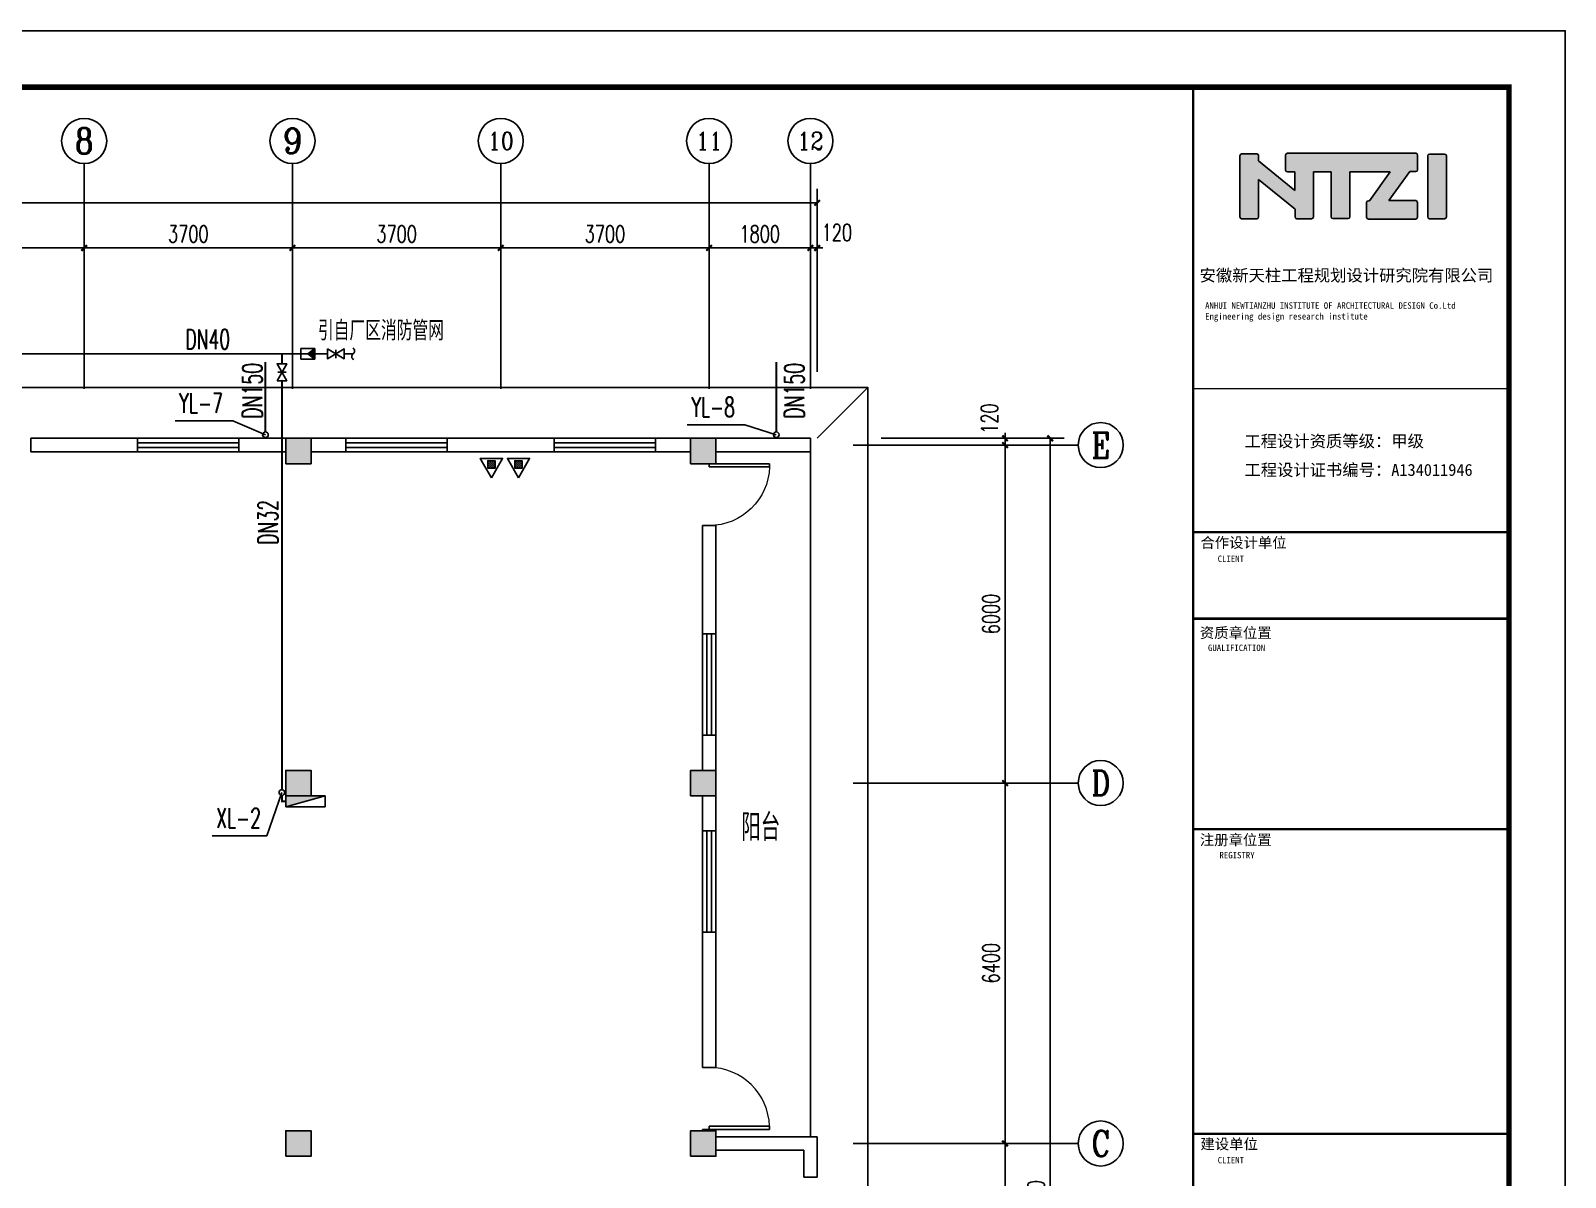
# Model space of a CAD drawing. Extents: x 343352 to 417652, y 770641 to 1036530.
# Drawn here: x 375494 to 402752, y 880624 to 900981 of the extents above; entities that cross this region are included whole.
import ezdxf
from ezdxf.enums import TextEntityAlignment as Align

# ---------------------------------------------------------------- set-up
doc = ezdxf.new("R2010")
doc.units = 0
doc.header["$LTSCALE"] = 1000
doc.header["$MEASUREMENT"] = 0
doc.linetypes.add('CENTER2', pattern=[1.125, 0.75, -0.125, 0.125, -0.125])
doc.linetypes.add('PHANTOM2', pattern=[1.25, 0.625, -0.125, 0.125, -0.125, 0.125, -0.125])
for name, color, linetype in [('AXIS', 3, 'Continuous'), ('AXIS_TEXT', 7, 'Continuous'), ('COLUMN', 9, 'Continuous'), ('DIM_消防', 3, 'Continuous'), ('DIM_雨水', 3, 'Continuous'), ('EQUIP_消火栓', 7, 'Continuous'), ('EQUIP_消防', 7, 'Continuous'), ('PIPE-雨水', 4, 'CENTER2'), ('PUB_HATCH', 8, 'Continuous'), ('PUB_TEXT', 7, 'Continuous'), ('PUB_TITLE', 4, 'Continuous'), ('TEXT_消防', 7, 'Continuous'), ('TWT_TEXT', 7, 'Continuous'), ('VALVE_消防', 7, 'Continuous'), ('VPIPE-消防', 1, 'Continuous'), ('VPIPE-雨水', 4, 'Continuous'), ('WALL', 9, 'Continuous'), ('WINDOW', 4, 'Continuous')]:
    doc.layers.add(name, color=color, linetype=linetype)
doc.layers.add('PIPE-消防', color=1, linetype='PHANTOM2', lineweight=50)
doc.styles.add('_TCH_AXIS', font='COMPLEX', dxfattribs={"bigfont": 'GBCBIG'})
doc.styles.add('_TCH_DIM_T3', font='SIMPLEX', dxfattribs={"width": 0.705882, "bigfont": 'GBCBIG'})
doc.styles.add('_TWT_PIPEDN', font='SIMPLEX', dxfattribs={"width": 0.8, "height": 3.5, "bigfont": 'HZTXT'})
doc.styles.add('_TWT_SERIAL', font='COMPLEX', dxfattribs={"width": 0.8, "height": 3.5, "bigfont": 'HZTXT'})
doc.styles.add('COMPLEX', font='COMPLEX')
doc.styles.add('hztxt', font='SIMPLEX', dxfattribs={"width": 0.8, "height": 3.5, "bigfont": 'HZTXT'})
doc.styles.get("Standard").update_dxf_attribs({"font": 'gbenor.shx', "bigfont": 'gbcbig.shx'})
doc.styles.add('TQ', font='')
doc.styles.get('TQ').set_extended_font_data('SimSun')
doc.dimstyles.new('_TCH_ARCH&&100', dxfattribs={"dimtxt": 297.5, "dimasz": 100, "dimexe": 250, "dimexo": 300, "dimgap": 100, "dimtad": 1, "dimdec": 0, "dimzin": 0, "dimdsep": 46, "dimtxsty": '_TCH_DIM_T3', "dimblk": 'ARCHTICK', "dimcen": 0.09, "dimclrt": 7, "dimazin": 2, "dimtfac": 1, "dimtdec": 0, "dimtix": 1, "dimtmove": 2, "dimatfit": 3, "dimfxl": 0, "dimtolj": 1, "dimtzin": 0, "dimarcsym": 0})

# ---------------------------------------------------------------- blocks, each defined once
blk = doc.blocks.new('$VALVE$00000761')
blk.add_hatch(color=256).paths.add_polyline_path([(79, 153), (0, 257), (-80, 153)])
for p, q in [((-80, 361), (-80, 153)), ((-80, 361), (79, 361)), ((0, 257), (-80, 153)), ((0, 257), (79, 153)), ((79, 153), (79, 361)), ((-80, 153), (79, 153))]:
    blk.add_line(p, q)
at = {"const_width": 15}
blk.add_lwpolyline([(0, 153), (0, 0)], dxfattribs=at)
blk = doc.blocks.new('_ArchTick')
at = {"color": 0, "linetype": 'ByBlock', "const_width": 0.4}
blk.add_lwpolyline([(-0.5, -0.5), (0.5, 0.5)], dxfattribs=at)
blk = doc.blocks.new('*D168')
at = {"layer": 'AXIS', "color": 0, "lineweight": -2}
for p, q in [((390601, 881224), (393051, 881224)), ((392801, 874624), (392801, 881224)), ((390601, 874624), (393051, 874624))]:
    blk.add_line(p, q, dxfattribs=at)
at = {"layer": 'Defpoints', "color": 0}
for p in [(390301, 881224), (392801, 881224), (390301, 874624)]:
    blk.add_point(p, dxfattribs=at)
at = {"layer": 'AXIS', "color": 0, "lineweight": -2, "xscale": 100, "yscale": 100, "zscale": 100}
for p, rotation in [((392801, 881224), 90), ((392801, 874624), 270)]:
    blk.add_blockref('_ArchTick', p, dxfattribs=dict(at, rotation=rotation))
at = {"layer": 'AXIS', "color": 7, "insert": (392552, 877924), "char_height": 297.5, "attachment_point": 5, "rotation": 90, "style": '_TCH_DIM_T3'}
blk.add_mtext('\\A1;6600', dxfattribs=at)
blk = doc.blocks.new('*D169')
at = {"layer": 'AXIS', "color": 0, "lineweight": -2}
for p, q in [((390601, 887624), (393051, 887624)), ((392801, 881224), (392801, 887624)), ((390601, 881224), (393051, 881224))]:
    blk.add_line(p, q, dxfattribs=at)
at = {"layer": 'Defpoints', "color": 0}
for p in [(390301, 887624), (392801, 887624), (390301, 881224)]:
    blk.add_point(p, dxfattribs=at)
at = {"layer": 'AXIS', "color": 0, "lineweight": -2, "xscale": 100, "yscale": 100, "zscale": 100}
for p, rotation in [((392801, 887624), 90), ((392801, 881224), 270)]:
    blk.add_blockref('_ArchTick', p, dxfattribs=dict(at, rotation=rotation))
at = {"layer": 'AXIS', "color": 7, "insert": (392552, 884424), "char_height": 297.5, "attachment_point": 5, "rotation": 90, "style": '_TCH_DIM_T3'}
blk.add_mtext('\\A1;6400', dxfattribs=at)
blk = doc.blocks.new('*D170')
at = {"layer": 'AXIS', "color": 0, "lineweight": -2}
for p, q in [((390601, 893624), (393051, 893624)), ((392801, 887624), (392801, 893624)), ((390601, 887624), (393051, 887624))]:
    blk.add_line(p, q, dxfattribs=at)
at = {"layer": 'Defpoints', "color": 0}
for p in [(390301, 893624), (392801, 893624), (390301, 887624)]:
    blk.add_point(p, dxfattribs=at)
at = {"layer": 'AXIS', "color": 0, "lineweight": -2, "xscale": 100, "yscale": 100, "zscale": 100}
for p, rotation in [((392801, 893624), 90), ((392801, 887624), 270)]:
    blk.add_blockref('_ArchTick', p, dxfattribs=dict(at, rotation=rotation))
at = {"layer": 'AXIS', "color": 7, "insert": (392552, 890624), "char_height": 297.5, "attachment_point": 5, "rotation": 90, "style": '_TCH_DIM_T3'}
blk.add_mtext('\\A1;6000', dxfattribs=at)
blk = doc.blocks.new('*D171')
at = {"layer": 'AXIS', "color": 0, "lineweight": -2}
for p, q in [((392801, 893744), (392801, 893844)), ((390601, 893744), (393051, 893744)), ((390601, 893624), (393051, 893624)), ((392801, 893624), (392801, 893744)), ((392801, 893624), (392801, 893524))]:
    blk.add_line(p, q, dxfattribs=at)
at = {"layer": 'Defpoints', "color": 0}
for p in [(390301, 893744), (390301, 893624), (392801, 893744)]:
    blk.add_point(p, dxfattribs=at)
at = {"layer": 'AXIS', "color": 0, "lineweight": -2, "xscale": 100, "yscale": 100, "zscale": 100}
for p, rotation in [((392801, 893744), 270), ((392801, 893624), 90)]:
    blk.add_blockref('_ArchTick', p, dxfattribs=dict(at, rotation=rotation))
at = {"layer": 'AXIS', "color": 7, "insert": (392526, 894094), "char_height": 297.5, "attachment_point": 5, "rotation": 90, "style": '_TCH_DIM_T3'}
blk.add_mtext('\\A1;120', dxfattribs=at)
blk = doc.blocks.new('*D172')
at = {"layer": 'AXIS', "color": 0, "lineweight": -2}
for p, q in [((390601, 893744), (393851, 893744)), ((393601, 866504), (393601, 893744)), ((390601, 866504), (393851, 866504))]:
    blk.add_line(p, q, dxfattribs=at)
at = {"layer": 'Defpoints', "color": 0}
for p in [(390301, 893744), (393601, 893744), (390301, 866504)]:
    blk.add_point(p, dxfattribs=at)
at = {"layer": 'AXIS', "color": 0, "lineweight": -2, "xscale": 100, "yscale": 100, "zscale": 100}
for p, rotation in [((393601, 893744), 90), ((393601, 866504), 270)]:
    blk.add_blockref('_ArchTick', p, dxfattribs=dict(at, rotation=rotation))
at = {"layer": 'AXIS', "color": 7, "insert": (393352, 880124), "char_height": 297.5, "attachment_point": 5, "rotation": 90, "style": '_TCH_DIM_T3'}
blk.add_mtext('\\A1;27240', dxfattribs=at)
blk = doc.blocks.new('*D187')
at = {"layer": 'AXIS', "color": 0, "lineweight": -2}
for p, q in [((372744, 894924), (372744, 897374)), ((376444, 894924), (376444, 897374)), ((372744, 897124), (376444, 897124))]:
    blk.add_line(p, q, dxfattribs=at)
at = {"layer": 'Defpoints', "color": 0}
for p in [(376444, 897124), (372744, 894624), (376444, 894624)]:
    blk.add_point(p, dxfattribs=at)
at = {"layer": 'AXIS', "color": 0, "lineweight": -2, "xscale": 100, "yscale": 100, "zscale": 100, "rotation": 180}
blk.add_blockref('_ArchTick', (372744, 897124), dxfattribs=at)
at = {"layer": 'AXIS', "color": 0, "lineweight": -2, "xscale": 100, "yscale": 100, "zscale": 100}
blk.add_blockref('_ArchTick', (376444, 897124), dxfattribs=at)
at = {"layer": 'AXIS', "color": 7, "insert": (374594, 897372), "char_height": 297.5, "attachment_point": 5, "style": '_TCH_DIM_T3'}
blk.add_mtext('\\A1;3700', dxfattribs=at)
blk = doc.blocks.new('*D188')
at = {"layer": 'AXIS', "color": 0, "lineweight": -2}
for p, q in [((376444, 894924), (376444, 897374)), ((380144, 894924), (380144, 897374)), ((376444, 897124), (380144, 897124))]:
    blk.add_line(p, q, dxfattribs=at)
at = {"layer": 'Defpoints', "color": 0}
for p in [(380144, 897124), (376444, 894624), (380144, 894624)]:
    blk.add_point(p, dxfattribs=at)
at = {"layer": 'AXIS', "color": 0, "lineweight": -2, "xscale": 100, "yscale": 100, "zscale": 100, "rotation": 180}
blk.add_blockref('_ArchTick', (376444, 897124), dxfattribs=at)
at = {"layer": 'AXIS', "color": 0, "lineweight": -2, "xscale": 100, "yscale": 100, "zscale": 100}
blk.add_blockref('_ArchTick', (380144, 897124), dxfattribs=at)
at = {"layer": 'AXIS', "color": 7, "insert": (378294, 897372), "char_height": 297.5, "attachment_point": 5, "style": '_TCH_DIM_T3'}
blk.add_mtext('\\A1;3700', dxfattribs=at)
blk = doc.blocks.new('*D189')
at = {"layer": 'AXIS', "color": 0, "lineweight": -2}
for p, q in [((380144, 894924), (380144, 897374)), ((383844, 894924), (383844, 897374)), ((380144, 897124), (383844, 897124))]:
    blk.add_line(p, q, dxfattribs=at)
at = {"layer": 'Defpoints', "color": 0}
for p in [(383844, 897124), (380144, 894624), (383844, 894624)]:
    blk.add_point(p, dxfattribs=at)
at = {"layer": 'AXIS', "color": 0, "lineweight": -2, "xscale": 100, "yscale": 100, "zscale": 100, "rotation": 180}
blk.add_blockref('_ArchTick', (380144, 897124), dxfattribs=at)
at = {"layer": 'AXIS', "color": 0, "lineweight": -2, "xscale": 100, "yscale": 100, "zscale": 100}
blk.add_blockref('_ArchTick', (383844, 897124), dxfattribs=at)
at = {"layer": 'AXIS', "color": 7, "insert": (381994, 897372), "char_height": 297.5, "attachment_point": 5, "style": '_TCH_DIM_T3'}
blk.add_mtext('\\A1;3700', dxfattribs=at)
blk = doc.blocks.new('*D190')
at = {"layer": 'AXIS', "color": 0, "lineweight": -2}
for p, q in [((383844, 894924), (383844, 897374)), ((387544, 894924), (387544, 897374)), ((383844, 897124), (387544, 897124))]:
    blk.add_line(p, q, dxfattribs=at)
at = {"layer": 'Defpoints', "color": 0}
for p in [(387544, 897124), (383844, 894624), (387544, 894624)]:
    blk.add_point(p, dxfattribs=at)
at = {"layer": 'AXIS', "color": 0, "lineweight": -2, "xscale": 100, "yscale": 100, "zscale": 100, "rotation": 180}
blk.add_blockref('_ArchTick', (383844, 897124), dxfattribs=at)
at = {"layer": 'AXIS', "color": 0, "lineweight": -2, "xscale": 100, "yscale": 100, "zscale": 100}
blk.add_blockref('_ArchTick', (387544, 897124), dxfattribs=at)
at = {"layer": 'AXIS', "color": 7, "insert": (385694, 897372), "char_height": 297.5, "attachment_point": 5, "style": '_TCH_DIM_T3'}
blk.add_mtext('\\A1;3700', dxfattribs=at)
blk = doc.blocks.new('*D191')
at = {"layer": 'AXIS', "color": 0, "lineweight": -2}
for p, q in [((387544, 894924), (387544, 897374)), ((389344, 894924), (389344, 897374)), ((387544, 897124), (389344, 897124))]:
    blk.add_line(p, q, dxfattribs=at)
at = {"layer": 'Defpoints', "color": 0}
for p in [(389344, 897124), (387544, 894624), (389344, 894624)]:
    blk.add_point(p, dxfattribs=at)
at = {"layer": 'AXIS', "color": 0, "lineweight": -2, "xscale": 100, "yscale": 100, "zscale": 100, "rotation": 180}
blk.add_blockref('_ArchTick', (387544, 897124), dxfattribs=at)
at = {"layer": 'AXIS', "color": 0, "lineweight": -2, "xscale": 100, "yscale": 100, "zscale": 100}
blk.add_blockref('_ArchTick', (389344, 897124), dxfattribs=at)
at = {"layer": 'AXIS', "color": 7, "insert": (388444, 897372), "char_height": 297.5, "attachment_point": 5, "style": '_TCH_DIM_T3'}
blk.add_mtext('\\A1;1800', dxfattribs=at)
blk = doc.blocks.new('*D192')
at = {"layer": 'AXIS', "color": 0, "lineweight": -2}
for p, q in [((389344, 894924), (389344, 897374)), ((389464, 894924), (389464, 897374)), ((389344, 897124), (389244, 897124)), ((389344, 897124), (389464, 897124)), ((389464, 897124), (389564, 897124))]:
    blk.add_line(p, q, dxfattribs=at)
at = {"layer": 'Defpoints', "color": 0}
for p in [(389464, 897124), (389344, 894624), (389464, 894624)]:
    blk.add_point(p, dxfattribs=at)
at = {"layer": 'AXIS', "color": 0, "lineweight": -2, "xscale": 100, "yscale": 100, "zscale": 100}
blk.add_blockref('_ArchTick', (389344, 897124), dxfattribs=at)
at = {"layer": 'AXIS', "color": 0, "lineweight": -2, "xscale": 100, "yscale": 100, "zscale": 100, "rotation": 180}
blk.add_blockref('_ArchTick', (389464, 897124), dxfattribs=at)
at = {"layer": 'AXIS', "color": 7, "insert": (389814, 897399), "char_height": 297.5, "attachment_point": 5, "style": '_TCH_DIM_T3'}
blk.add_mtext('\\A1;120', dxfattribs=at)
blk = doc.blocks.new('*D193')
at = {"layer": 'AXIS', "color": 0, "lineweight": -2}
for p, q in [((352224, 894924), (352224, 898174)), ((389464, 894924), (389464, 898174)), ((352224, 897924), (389464, 897924))]:
    blk.add_line(p, q, dxfattribs=at)
at = {"layer": 'Defpoints', "color": 0}
for p in [(389464, 897924), (352224, 894624), (389464, 894624)]:
    blk.add_point(p, dxfattribs=at)
at = {"layer": 'AXIS', "color": 0, "lineweight": -2, "xscale": 100, "yscale": 100, "zscale": 100, "rotation": 180}
blk.add_blockref('_ArchTick', (352224, 897924), dxfattribs=at)
at = {"layer": 'AXIS', "color": 0, "lineweight": -2, "xscale": 100, "yscale": 100, "zscale": 100}
blk.add_blockref('_ArchTick', (389464, 897924), dxfattribs=at)
at = {"layer": 'AXIS', "color": 7, "insert": (370844, 898172), "char_height": 297.5, "attachment_point": 5, "style": '_TCH_DIM_T3'}
blk.add_mtext('\\A1;37240', dxfattribs=at)
blk = doc.blocks.new('$DorLib2D$00000001')
for p, q in [((0.45, 0.975), (0.5, 0.975)), ((0.45, 0), (0.45, 0.975)), ((0.5, 0), (0.5, 0.975)), ((0.5, 0), (0.45, 0))]:
    blk.add_line(p, q)
at = {"lineweight": 13}
blk.add_arc((0.475, 0), 0.975, 91.4693, 180, dxfattribs=at)
blk = doc.blocks.new('$TCHSYS$WIN2D')
for p, q in [((-0.5, 0.5), (0.5, 0.5)), ((-0.5, 0.5), (-0.5, -0.5)), ((0.5, 0.5), (0.5, -0.5)), ((0.5, 0.167), (-0.5, 0.167)), ((0.5, -0.167), (-0.5, -0.167)), ((-0.5, -0.5), (0.5, -0.5))]:
    blk.add_line(p, q)
blk = doc.blocks.new('_FZH')
blk.add_lwpolyline([(-0.5, -0.5), (0.5, -0.5), (0.5, 0.5), (-0.5, 0.5)], close=True)
at = {"layer": 'PUB_HATCH'}
blk.add_solid([(-0.5, -0.5), (0.5, -0.5), (-0.5, 0.5), (0.5, 0.5)], dxfattribs=at)
blk = doc.blocks.new('_AXISO')
blk.add_circle((0, 0), 0.5)
at = {"layer": 'AXIS_TEXT', "style": 'COMPLEX', "width": 1.041667}
blk.add_attdef('A', text='', height=0.56, dxfattribs=at).set_placement((-0.25, -0.28), (0.25, -0.28), align=Align.FIT)
blk = doc.blocks.new('$TwtSys$00000434')
for p, q in [((-0.5, 0.5), (-0.5, -0.5)), ((-0.5, -0.5), (0.5, 0.5)), ((0.5, 0.5), (-0.5, 0.5)), ((0.5, -0.5), (0.5, 0.5)), ((-0.5, -0.5), (0.5, -0.5))]:
    blk.add_line(p, q)
blk.add_solid([(0.5, -0.5), (0.5, 0.5), (-0.5, -0.5)])
blk = doc.blocks.new('$VALVE$00000296')
for points in [[(-125, 72), (-125, -72), (125, 72), (125, -72), (-125, 72)], [(0, 60), (0, -64)]]:
    blk.add_lwpolyline(points)
for p in [(-125, 0), (125, 0)]:
    blk.add_point(p)
blk = doc.blocks.new('$TwtSys$00000132')
at = {"elevation": 0}
blk.add_lwpolyline([(7, -101, -0.575183), (0, 0, 0.604745), (-11, 101, 16.924828)], format="xyb", dxfattribs=at)
blk = doc.blocks.new('$ATTACHMENT$00000214')
h = blk.add_hatch()
h.set_pattern_fill('ANSI31', color=256, scale=200, style=0)
h.set_pattern_definition([(45, (-38543.802, -6842.639), (-17.67767, 17.67767), [])])
h.paths.add_polyline_path([(-65, 2), (65, 2), (65, -128), (-65, -128)])
for points in [[(0, 172), (-198, -172), (198, -172)], [(-65, 2), (65, 2), (65, -128), (-65, -128)]]:
    blk.add_lwpolyline(points, close=True)

msp = doc.modelspace()

# ---------------------------------------------------------------- hatches: boundary and pattern name
h = msp.add_hatch(color=256)
h.paths.add_polyline_path([(397305.1, 898341.4), (397951.7, 897812.8), (397951.7, 897675.5, 0.4142136), (397983.7, 897643.5), (398246.8, 897643.5, 0.4142136), (398278.8, 897675.5), (398278.8, 898474.5), (398592.5, 898474.5), (398592.5, 897676.8, 0.4142136), (398624.5, 897644.8), (398894.5, 897644.8, 0.4142136), (398926.5, 897676.8), (398926.5, 898474.3), (399639.1, 898474.3), (399277, 897963.1), (399254.9, 897963.1, 0.4142136), (399222.9, 897931.1), (399222.9, 897668.5, 0.4142136), (399254.9, 897636.5), (400095.2, 897636.5, 0.4142136), (400127.2, 897668.5), (400127.2, 897933.3, 0.4142136), (400095.2, 897965.3), (399615, 897965.3), (399989.5, 898479.2), (400096, 898479.2, 0.4142136), (400128, 898511.2), (400128, 898771.7, 0.4142136), (400096, 898803.7), (397817.4, 898803.7, 0.4142136), (397785.4, 898771.7), (397785.4, 898505.1, 0.4142136), (397817.4, 898473.1), (397948.5, 898473.1), (397948.5, 898145), (397303.3, 898672), (397303.5, 898760.5, 0.4148904), (397271.5, 898792.5), (397003.5, 898792.5, 0.4142136), (396971.5, 898760.5), (396971.5, 897673.3, 0.4142136), (397003.5, 897641.3), (397273.1, 897641.3, 0.4142136), (397305.1, 897673.3)])
h.paths.add_polyline_path([(400309.2, 897675.5, 0.4142136), (400341.2, 897643.5), (400608.6, 897643.5, 0.4142136), (400640.6, 897675.5), (400640.6, 898759.5, 0.4142136), (400608.6, 898791.5), (400341.2, 898791.5, 0.4142136), (400309.2, 898759.5)])
at = {"layer": 'PIPE-消防'}
for points in [[(379956.8, 887298.7), (379939.3, 887298.7), (379939.3, 887281.2)], [(379956.8, 887298.7), (379956.8, 887281.2), (379939.3, 887281.2)]]:
    msp.add_hatch(color=256, dxfattribs=at).paths.add_polyline_path(points)

# ---------------------------------------------------------------- linework, layer by layer
for p, q in [((396971.5, 897673.3, 0), (396971.5, 898760.5, 0)), ((397003.5, 898792.5, 0), (397271.5, 898792.5, 0)), ((397303.5, 898760.5, 0), (397303.3, 898672, 0)), ((397785.4, 898505.1, 0), (397785.4, 898771.7, 0)), ((397817.4, 898803.7, 0), (400096, 898803.7, 0)), ((400128, 898771.7, 0), (400128, 898511.2, 0)), ((400309.2, 897675.5, 0), (400309.2, 898759.5, 0)), ((400341.2, 898791.5, 0), (400608.6, 898791.5, 0)), ((400640.6, 898759.5, 0), (400640.6, 897675.5, 0)), ((397303.3, 898672, 0), (397948.5, 898145, 0)), ((397948.5, 898473.1, 0), (397817.4, 898473.1, 0)), ((397948.5, 898145, 0), (397948.5, 898473.1, 0)), ((398592.5, 898474.5, 0), (398278.8, 898474.5, 0)), ((398278.8, 898474.5, 0), (398278.8, 897675.5, 0)), ((398592.5, 897676.8, 0), (398592.5, 898474.5, 0)), ((399639.1, 898474.3, 0), (398926.5, 898474.3, 0)), ((398926.5, 898474.3, 0), (398926.5, 897676.8, 0)), ((399277, 897963.1, 0), (399639.1, 898474.3, 0)), ((399989.5, 898479.2, 0), (399615, 897965.3, 0)), ((400096, 898479.2, 0), (399989.5, 898479.2, 0)), ((397951.7, 897812.8, 0), (397305.1, 898341.4, 0)), ((397305.1, 898341.4, 0), (397305.1, 897673.3, 0)), ((399222.9, 897668.5, 0), (399222.9, 897931.1, 0)), ((399254.9, 897963.1, 0), (399277, 897963.1, 0)), ((399615, 897965.3, 0), (400095.2, 897965.3, 0)), ((400127.2, 897933.3, 0), (400127.2, 897668.5, 0)), ((397273.1, 897641.3, 0), (397003.5, 897641.3, 0)), ((397951.7, 897675.5, 0), (397951.7, 897812.8, 0)), ((398246.8, 897643.5, 0), (397983.7, 897643.5, 0)), ((398894.5, 897644.8, 0), (398624.5, 897644.8, 0)), ((400095.2, 897636.5, 0), (399254.9, 897636.5, 0)), ((400608.6, 897643.5, 0), (400341.2, 897643.5, 0)), ((389344.3, 893623.7), (389344.3, 881343.7))]:
    msp.add_line(p, q)
at = {"color": 2}
msp.add_line((390364.3, 894643.7), (389464.3, 893743.7), dxfattribs=at)
msp.add_lwpolyline([(354144.3, 894643.7), (390364.3, 894643.7), (390364.3, 865603.7), (372744.3, 865603.7)], dxfattribs=at)
for centre, start, end in [((397003.5, 898760.5), 90, 180), ((397271.5, 898760.5), 359.86763, 90), ((397817.4, 898771.7), 90, 180), ((400096, 898771.7), 0, 90), ((400341.2, 898759.5), 90, 180), ((400608.6, 898759.5), 0, 90), ((397817.4, 898505.1), 180, 270), ((400096, 898511.2), 270, 0), ((399254.9, 897931.1), 90, 180), ((400095.2, 897933.3), 0, 90), ((397003.5, 897673.3), 180, 270), ((397273.1, 897673.3), 270, 0), ((397983.7, 897675.5), 180, 270), ((398246.8, 897675.5), 270, 0), ((398624.5, 897676.8), 180, 270), ((398894.5, 897676.8), 270, 0), ((399254.9, 897668.5), 180, 270), ((400095.2, 897668.5), 270, 0), ((400341.2, 897675.5), 180, 270), ((400608.6, 897675.5), 270, 0)]:
    msp.add_arc(centre, 32, start, end)
at = {"layer": 'AXIS'}
for p, q in [((376444.3, 894623.7), (376444.3, 898623.7)), ((380144.3, 894623.7), (380144.3, 898623.7)), ((383844.3, 894623.7), (383844.3, 898623.7)), ((387544.3, 894623.7), (387544.3, 898623.7)), ((389344.3, 894623.7), (389344.3, 898623.7)), ((390100.6, 893623.7), (394100.6, 893623.7)), ((390100.6, 887623.7), (394100.6, 887623.7)), ((390100.6, 881223.7), (394100.6, 881223.7))]:
    msp.add_line(p, q, dxfattribs=at)
at = {"layer": 'DIM_消防'}
for p, q in [((379956.8, 887454.8), (379685.9, 886688)), ((379685.9, 886688), (378717.1, 886688))]:
    msp.add_line(p, q, dxfattribs=at)
at = {"layer": 'DIM_雨水'}
for p, q in [((379086.3, 894055.5), (378060.2, 894055.5)), ((379664.2, 893808.2), (379086.3, 894055.5)), ((388181.8, 893985), (387155.7, 893985)), ((388737.5, 893808.2), (388181.8, 893985))]:
    msp.add_line(p, q, dxfattribs=at)
at = {"layer": 'PIPE-消防', "const_width": 35}
for points in [[(379956.8, 895243.7), (374963.8, 895243.7)], [(380765.1, 895243.7), (379956.8, 895243.7)], [(379956.8, 895067.1), (379956.8, 895243.7)], [(381221.5, 895243.7), (381065.1, 895243.7)], [(379956.8, 887504.8), (379956.8, 894767.1)], [(379956.8, 887404.8), (379956.8, 887298.7)], [(379956.8, 887298.7), (380024.3, 887298.7)]]:
    msp.add_lwpolyline(points, dxfattribs=at)
at = {"layer": 'PIPE-雨水', "const_width": 35}
for points in [[(379664.2, 893858.2), (379664.2, 895097.3)], [(388737.5, 893858.2), (388737.5, 895097.3)]]:
    msp.add_lwpolyline(points, dxfattribs=at)
at = {"layer": 'PUB_TEXT'}
for q in [(401016.6, 899980.7), (401752.5, 899451.1)]:
    msp.add_line((401752.5, 899980.7), q, dxfattribs=at)
at = {"layer": 'PUB_TITLE'}
msp.add_line((401752.5, 899980.7), (396142.5, 899980.7), dxfattribs=at)
at = {"layer": 'PUB_TITLE', "lineweight": 40}
msp.add_line((396140, 890545.4), (401750, 890545.4), dxfattribs=at)
at = {"layer": 'PUB_TITLE'}
msp.add_lwpolyline([(343352.5, 858980.7), (402752.5, 858980.7), (402752.5, 900980.7), (343352.5, 900980.7)], close=True, dxfattribs=at)
at = {"layer": 'PUB_TITLE', "const_width": 100}
msp.add_lwpolyline([(345852.5, 859980.7), (401752.5, 859980.7), (401752.5, 899980.7), (345852.5, 899980.7)], close=True, dxfattribs=at)
at = {"layer": 'PUB_TITLE', "lineweight": 40}
for points, const_width in [([(396142.5, 899980.7), (396142.5, 859980.7)], 42.5), ([(396142.5, 894625.7), (401752.5, 894625.7)], 25.5), ([(396142.5, 892075.7), (401752.5, 892075.7)], 42.5), ([(396142.5, 890545.7), (401752.5, 890545.7)], 42.5), ([(396140, 886805.4), (401750, 886805.4)], 42.5), ([(396142.5, 881397.6), (401752.5, 881397.6)], 42.5)]:
    msp.add_lwpolyline(points, dxfattribs=dict(at, const_width=const_width))
at = {"layer": 'VPIPE-消防'}
msp.add_circle((379956.8, 887454.8), 50, dxfattribs=at)
at = {"layer": 'VPIPE-雨水'}
for centre in [(379664.2, 893808.2), (388737.5, 893808.2)]:
    msp.add_circle(centre, 50, dxfattribs=at)
at = {"layer": 'WALL'}
for p, q in [((377394.3, 893743.7), (375494.3, 893743.7)), ((375494.3, 893743.7), (375494.3, 893503.7)), ((377394.3, 893503.7), (377394.3, 893743.7)), ((380024.3, 893743.7), (379194.3, 893743.7)), ((379194.3, 893743.7), (379194.3, 893503.7)), ((381094.3, 893743.7), (380474.3, 893743.7)), ((381094.3, 893503.7), (381094.3, 893743.7)), ((384794.3, 893743.7), (382894.3, 893743.7)), ((382894.3, 893743.7), (382894.3, 893503.7)), ((384794.3, 893503.7), (384794.3, 893743.7)), ((387214.3, 893743.7), (386594.3, 893743.7)), ((386594.3, 893743.7), (386594.3, 893503.7)), ((387664.3, 893743.7), (389344.3, 893743.7)), ((389344.3, 893743.7), (389344.3, 893503.7)), ((375494.3, 893503.7), (377394.3, 893503.7)), ((379194.3, 893503.7), (380024.3, 893503.7)), ((380474.3, 893503.7), (381094.3, 893503.7)), ((382894.3, 893503.7), (384794.3, 893503.7)), ((386594.3, 893503.7), (387214.3, 893503.7)), ((387664.3, 893503.7), (389344.3, 893503.7)), ((387424.3, 892193.7), (387424.3, 890273.7)), ((387664.3, 892193.7), (387424.3, 892193.7)), ((387664.3, 890273.7), (387664.3, 892193.7)), ((387424.3, 890273.7), (387664.3, 890273.7)), ((387664.3, 888473.7), (387424.3, 888473.7)), ((387424.3, 888473.7), (387424.3, 887848.7)), ((387664.3, 887848.7), (387664.3, 888473.7)), ((387424.3, 887398.7), (387424.3, 886773.7)), ((387664.3, 886773.7), (387664.3, 887398.7)), ((387424.3, 886773.7), (387664.3, 886773.7)), ((387424.3, 884973.7), (387424.3, 882573.7)), ((387664.3, 884973.7), (387424.3, 884973.7)), ((387664.3, 882573.7), (387664.3, 884973.7)), ((387424.3, 882573.7), (387664.3, 882573.7)), ((387664.3, 881473.7), (387424.3, 881473.7)), ((387424.3, 881473.7), (387424.3, 881448.7)), ((387664.3, 881448.7), (387664.3, 881473.7)), ((387664.3, 881343.7), (389464.3, 881343.7)), ((389464.3, 880623.7), (389464.3, 881343.7)), ((387664.3, 881103.7), (389224.3, 881103.7)), ((389224.3, 881103.7), (389224.3, 880623.7)), ((389224.3, 880623.7), (389464.3, 880623.7))]:
    msp.add_line(p, q, dxfattribs=at)

# ---------------------------------------------------------------- block references
at = {"layer": 'AXIS'}
ref = msp.add_blockref('_AXISO', (376444.3, 899023.7), dxfattribs=dict(at, xscale=800, yscale=800, zscale=800))
ref.add_attrib('A', '8', dxfattribs={"layer": 'AXIS_TEXT', "height": 452, "style": '_TCH_AXIS', "width": 1.097143}).set_placement((376279, 898797.8), (376609.7, 898797.8), align=Align.FIT)
ref = msp.add_blockref('_AXISO', (380144.3, 899023.7), dxfattribs=dict(at, xscale=800, yscale=800, zscale=800))
ref.add_attrib('A', '9', dxfattribs={"layer": 'AXIS_TEXT', "height": 452, "style": '_TCH_AXIS', "width": 1.097143}).set_placement((379979, 898797.8), (380309.7, 898797.8), align=Align.FIT)
ref = msp.add_blockref('_AXISO', (383844.3, 899023.7), dxfattribs=dict(at, xscale=800, yscale=800, zscale=800))
ref.add_attrib('A', '10', dxfattribs={"layer": 'AXIS_TEXT', "height": 316.03, "style": '_TCH_AXIS', "width": 1.05931}).set_placement((383613.2, 898865.7), (384075.5, 898865.7), align=Align.FIT)
ref = msp.add_blockref('_AXISO', (387544.3, 899023.7), dxfattribs=dict(at, xscale=800, yscale=800, zscale=800))
ref.add_attrib('A', '11', dxfattribs={"layer": 'AXIS_TEXT', "height": 313.55, "style": '_TCH_AXIS', "width": 1.294798}).set_placement((387312.4, 898867), (387776.3, 898867), align=Align.FIT)
ref = msp.add_blockref('_AXISO', (389344.3, 899023.7), dxfattribs=dict(at, xscale=800, yscale=800, zscale=800))
ref.add_attrib('A', '12', dxfattribs={"layer": 'AXIS_TEXT', "height": 313.55, "style": '_TCH_AXIS', "width": 1.071557}).set_placement((389112.4, 898867), (389576.3, 898867), align=Align.FIT)
ref = msp.add_blockref('_AXISO', (394500.6, 893623.7), dxfattribs=dict(at, xscale=800, yscale=800, zscale=800))
ref.add_attrib('A', 'E', dxfattribs={"layer": 'AXIS_TEXT', "height": 448.3, "style": '_TCH_AXIS', "width": 0.982456}).set_placement((394332.8, 893399.6), (394668.4, 893399.6), align=Align.FIT)
ref = msp.add_blockref('_AXISO', (394500.6, 887623.7), dxfattribs=dict(at, xscale=800, yscale=800, zscale=800))
ref.add_attrib('A', 'D', dxfattribs={"layer": 'AXIS_TEXT', "height": 448.3, "style": '_TCH_AXIS', "width": 0.924665}).set_placement((394332.8, 887399.6), (394668.4, 887399.6), align=Align.FIT)
ref = msp.add_blockref('_AXISO', (394500.6, 881223.7), dxfattribs=dict(at, xscale=800, yscale=800, zscale=800))
ref.add_attrib('A', 'C', dxfattribs={"layer": 'AXIS_TEXT', "height": 452, "style": '_TCH_AXIS', "width": 1.024}).set_placement((394335.3, 880997.8), (394665.9, 880997.8), align=Align.FIT)
at = {"layer": 'COLUMN', "xscale": 450, "yscale": 450, "zscale": 450}
for p in [(380249.3, 893518.7), (387439.3, 893518.7), (380249.3, 887623.7), (387439.3, 887623.7), (380249.3, 881223.7), (387439.3, 881223.7)]:
    msp.add_blockref('_FZH', p, dxfattribs=at)
at = {"layer": 'EQUIP_消火栓', "xscale": 700, "yscale": 200, "zscale": 700, "rotation": 180}
msp.add_blockref('$TwtSys$00000434', (380374.3, 887298.7), dxfattribs=at)
at = {"layer": 'EQUIP_消防', "rotation": 180}
for name, p in [('$TwtSys$00000132', (381221.5, 895243.7)), ('$ATTACHMENT$00000214', (383677.6, 893216.2)), ('$ATTACHMENT$00000214', (384158.7, 893216.2))]:
    msp.add_blockref(name, p, dxfattribs=at)
at = {"layer": 'VALVE_消防', "zscale": 1.2}
for name, p, xscale, yscale, rotation in [('$VALVE$00000761', (380727.5, 895243.7), 1.2, 1.2, 90), ('$VALVE$00000296', (380915.1, 895243.7), -1.2, -1.2, 180), ('$VALVE$00000296', (379956.8, 894917.1), 1.2, 1.2, 90)]:
    msp.add_blockref(name, p, dxfattribs=dict(at, xscale=xscale, yscale=yscale, rotation=rotation))
at = {"layer": 'WINDOW', "xscale": -1800, "yscale": -240, "zscale": -1800}
for p in [(378294.3, 893623.7), (381994.3, 893623.7), (385694.3, 893623.7)]:
    msp.add_blockref('$TCHSYS$WIN2D', p, dxfattribs=at)
at = {"layer": 'WINDOW', "rotation": 270}
for name, p, xscale, yscale, zscale in [('$DorLib2D$00000001', (387544.3, 892743.7), -1100, 1100, -1100), ('$TCHSYS$WIN2D', (387544.3, 889373.7), 1800, 240, 1800), ('$TCHSYS$WIN2D', (387544.3, 885873.7), -1800, 240, -1800), ('$DorLib2D$00000001', (387544.3, 882023.7), 1100, 1100, 1100)]:
    msp.add_blockref(name, p, dxfattribs=dict(at, xscale=xscale, yscale=yscale, zscale=zscale))

# ---------------------------------------------------------------- texts
at = {"layer": 'DIM_消防', "color": 7, "style": '_TWT_SERIAL', "width": 0.64}
msp.add_text('XL-2', height=350, dxfattribs=at).set_placement((378787.1, 886828))
at = {"layer": 'DIM_雨水', "color": 7, "style": '_TWT_SERIAL', "width": 0.64}
for s, p in [('YL-7', (378130.2, 894195.5)), ('YL-8', (387225.7, 894125))]:
    msp.add_text(s, height=350, dxfattribs=at).set_placement(p)
at = {"layer": 'PUB_TEXT'}
msp.add_text('阳台', height=482.27, dxfattribs=at).set_placement((388113.7, 886595.7))
at = {"layer": 'PUB_TEXT', "char_height": 212.5, "attachment_point": 1, "style": 'TQ'}
for s, insert in [('安徽新天柱工程规划设计研究院有限公司 ', (396256.6, 896743.5)), ('工程设计资质等级：甲级 ', (397052.4, 893799.7)), ('工程设计证书编号：A134011946', (397052.4, 893289.7))]:
    msp.add_mtext(s, dxfattribs=dict(at, insert=insert))
at = {"layer": 'PUB_TEXT', "attachment_point": 1, "style": 'TQ'}
for s, insert, char_height, width in [('ANHUI NEWTIANZHU INSTITUTE OF ARCHITECTURAL DESIGN Co.Ltd\\PEngineering design research institute', (396354.8, 896158.3), 114.75, 5257.354), ('合作设计单位', (396271.9, 891985.8), 187, 1749.26), ('CLIENT', (396578, 891662.8), 114.75, 2399.55), ('资质章位置', (396261.2, 890384.1), 187, 2125), ('GUALIFICATION', (396405.7, 890081.4), 114.75, 2680.9), ('注册章位置', (396261.2, 886708.8), 187, 1530), ('REGISTRY', (396609.8, 886400.7), 114.75, 2399.55), ('建设单位', (396271.9, 881307.8), 187, 1111.8), ('CLIENT', (396578, 880984.8), 114.75, 2399.55)]:
    msp.add_mtext(s, dxfattribs=dict(at, insert=insert, char_height=char_height, width=width))
at = {"layer": 'TEXT_消防', "style": '_TWT_PIPEDN', "width": 0.64}
msp.add_text('DN40', height=350, dxfattribs=at).set_placement((378239.2, 895328.6))
for s, p in [('DN150', (379606.9, 894092.4)), ('DN150', (389233.1, 894092.4)), ('DN32', (379885.5, 891853.2))]:
    msp.add_text(s, height=350, rotation=90, dxfattribs=at).set_placement(p)
at = {"layer": 'TWT_TEXT', "style": 'hztxt', "width": 0.8}
msp.add_text('引自厂区消防管网', height=350, dxfattribs=at).set_placement((380595.4, 895480.6))

# ---------------------------------------------------------------- dimensions: what is measured, and where the dimension line sits
at = {"layer": 'AXIS'}
for p1, p2, distance, picture, middle in [((352224.3, 894623.7), (389464.3, 894623.7), 3300, '*D193', (370844.3, 898172.5)), ((372744.3, 894623.7), (376444.3, 894623.7), 2500, '*D187', (374594.3, 897372.5)), ((376444.3, 894623.7), (380144.3, 894623.7), 2500, '*D188', (378294.3, 897372.5)), ((380144.3, 894623.7), (383844.3, 894623.7), 2500, '*D189', (381994.3, 897372.5)), ((383844.3, 894623.7), (387544.3, 894623.7), 2500, '*D190', (385694.3, 897372.5)), ((387544.3, 894623.7), (389344.3, 894623.7), 2500, '*D191', (388444.3, 897372.5)), ((390300.6, 866503.7), (390300.6, 893743.7), -3300, '*D172', (393351.8, 880123.7)), ((390300.6, 887623.7), (390300.6, 893623.7), -2500, '*D170', (392551.8, 890623.7)), ((390300.6, 881223.7), (390300.6, 887623.7), -2500, '*D169', (392551.8, 884423.7)), ((390300.6, 874623.7), (390300.6, 881223.7), -2500, '*D168', (392551.8, 877923.7))]:
    dim = msp.add_aligned_dim(p1=p1, p2=p2, distance=distance, dimstyle='_TCH_ARCH&&100', dxfattribs=at)
    dim.commit()
    dim.dimension.update_dxf_attribs({"geometry": picture, "text_midpoint": middle})
for base, p1, p2, angle, picture, middle in [((389464.3, 897123.7), (389344.3, 894623.7), (389464.3, 894623.7), 0, '*D192', (389814.3, 897398.7)), ((392800.6, 893743.7), (390300.6, 893623.7), (390300.6, 893743.7), 90, '*D171', (392525.6, 894093.7))]:
    dim = msp.add_linear_dim(base=base, p1=p1, p2=p2, angle=angle, dimstyle='_TCH_ARCH&&100', dxfattribs=at)
    dim.commit()
    dim.dimension.update_dxf_attribs({"geometry": picture, "text_midpoint": middle, "dimtype": 129})

doc.saveas('drawing.dxf')
